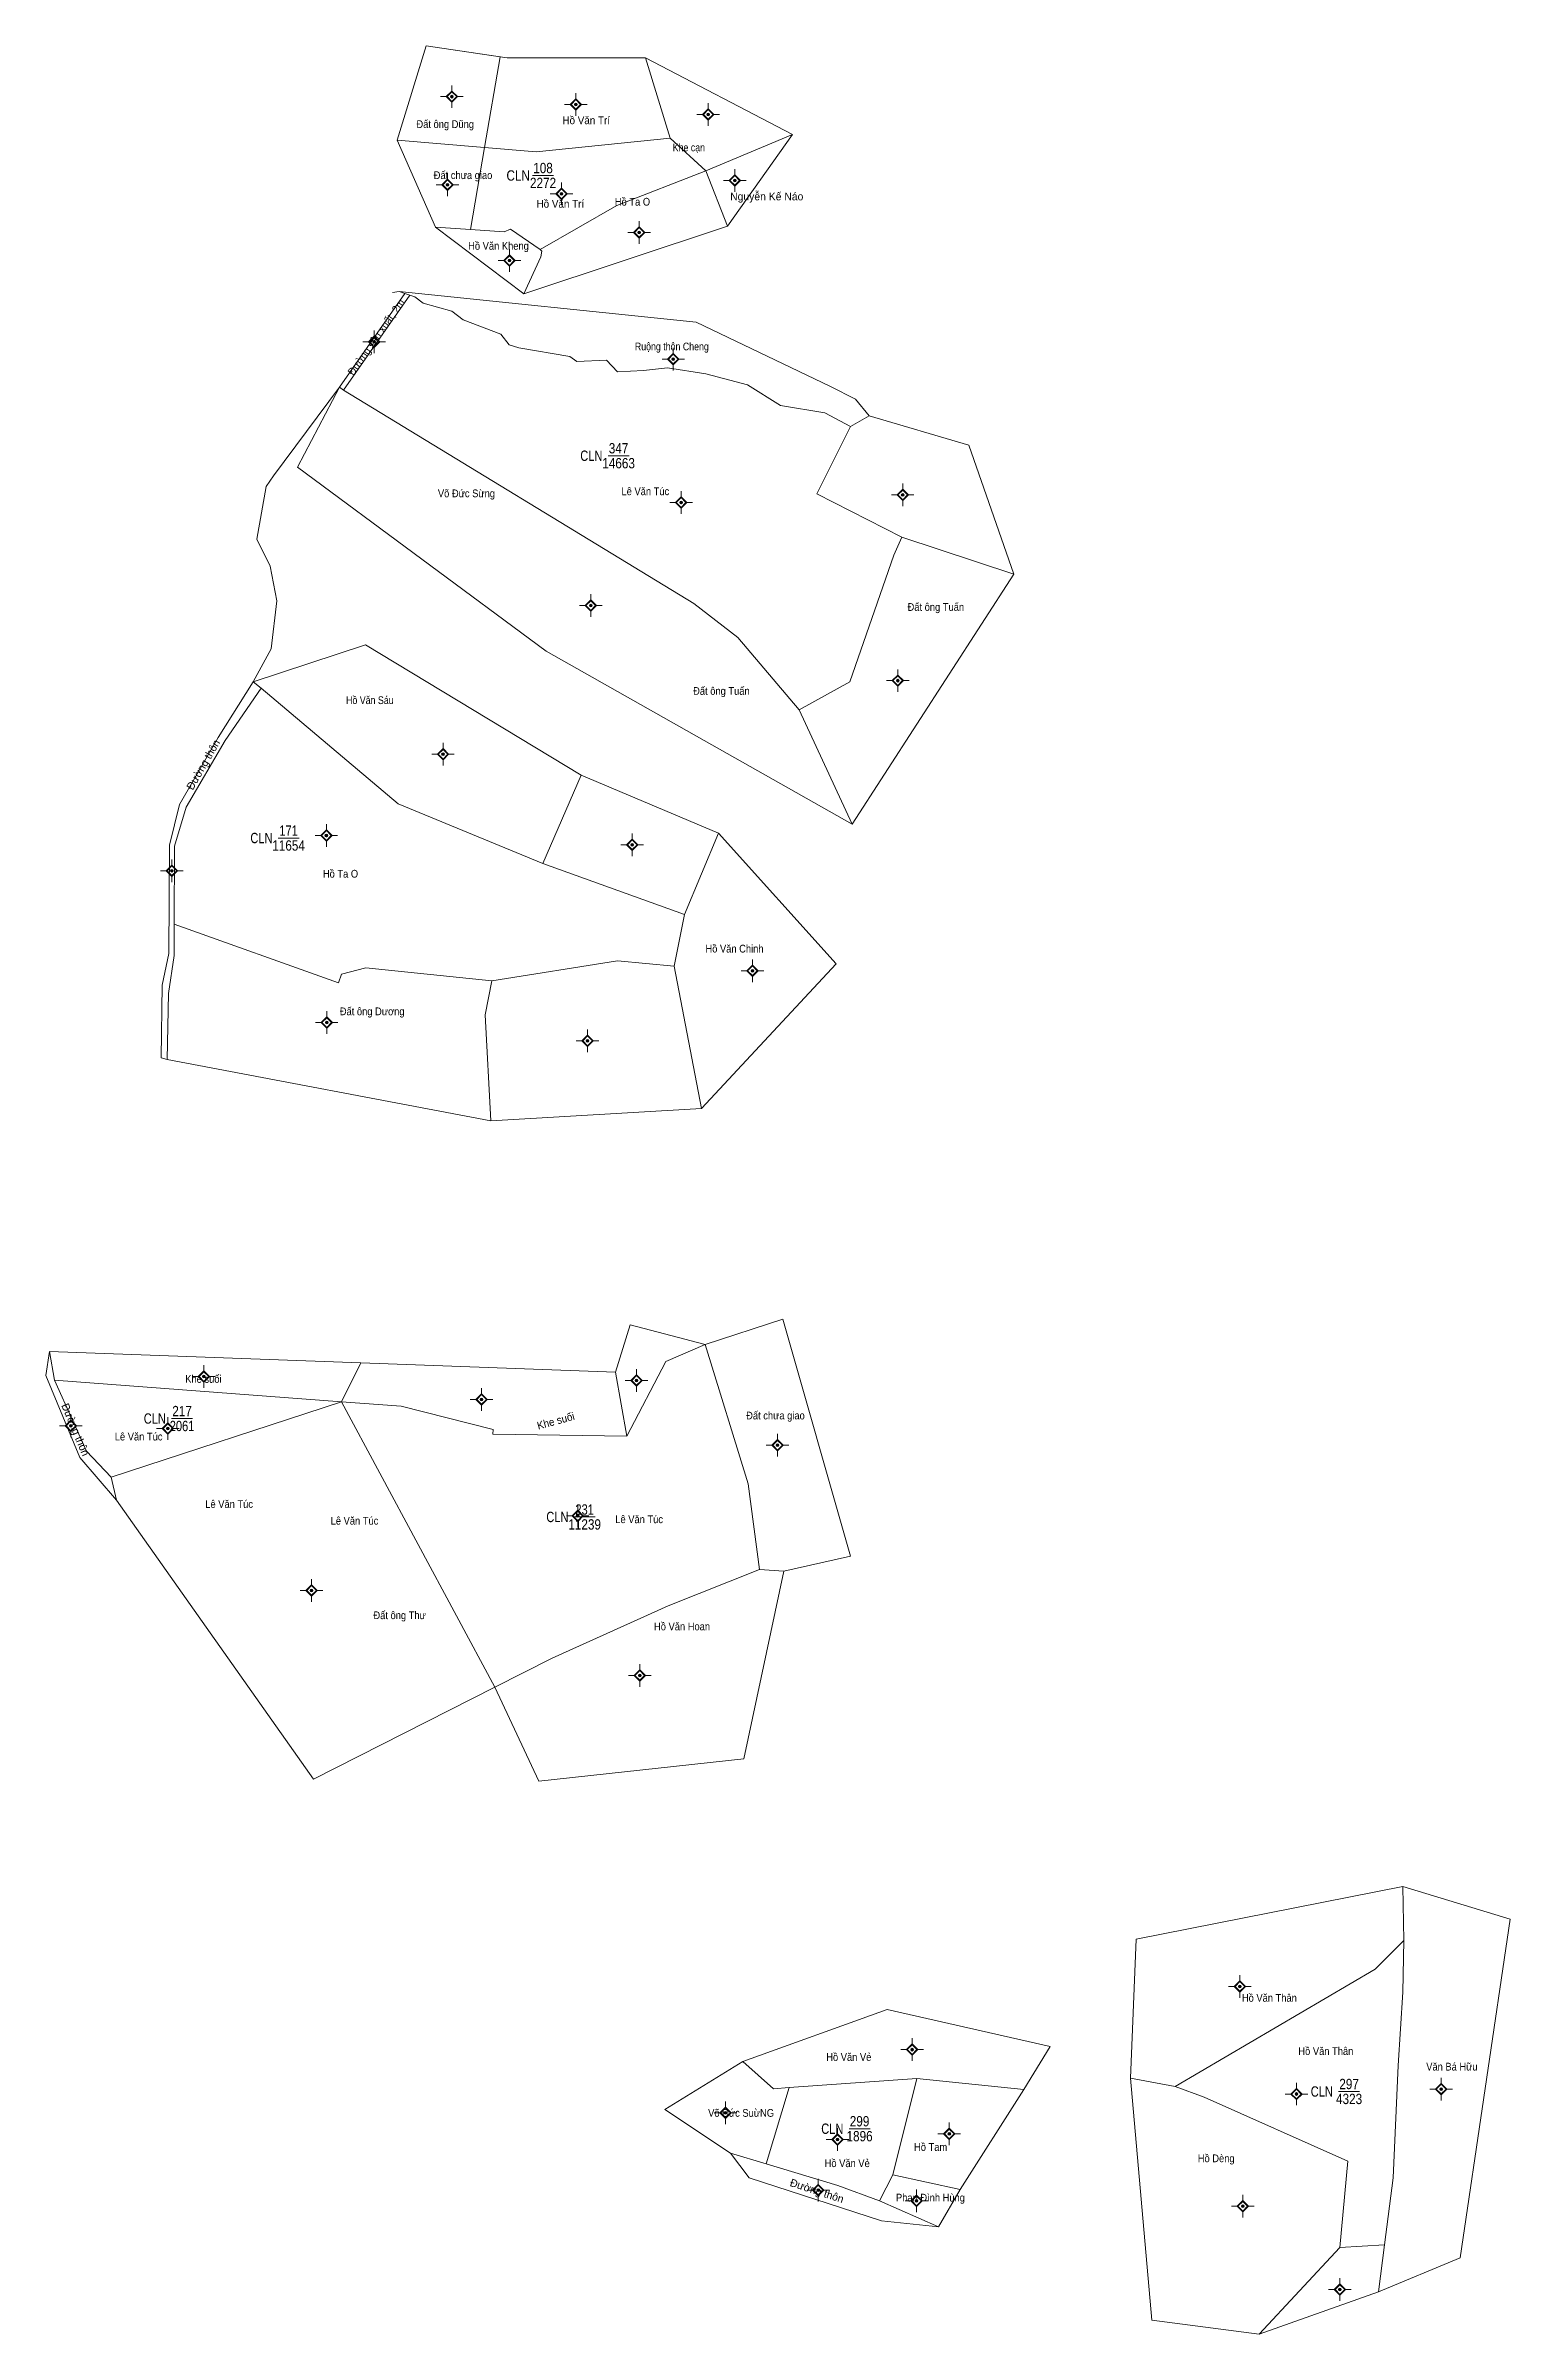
# Model space of a CAD drawing. Header units: metres. Extents: x 532111 to 533023, y 1849051 to 1849937.
# Drawn here: x 532456 to 533023, y 1849051 to 1849937 of the extents above; entities that cross this region are included whole.
import ezdxf
from ezdxf.enums import TextEntityAlignment as Align

# ---------------------------------------------------------------- set-up
doc = ezdxf.new("R2010")
doc.units = ezdxf.units.M
doc.header["$LTSCALE"] = 1.2
for name, color, linetype, lineweight in [('11', 7, 'Continuous', 13), ('6', 7, 'Continuous', 13), ('7', 7, 'Continuous', 13)]:
    doc.layers.add(name, color=color, linetype=linetype, lineweight=lineweight)
for name, color, linetype in [('2', 7, 'Continuous'), ('3', 7, 'Continuous'), ('42', 7, 'Continuous'), ('5', 7, 'Continuous')]:
    doc.layers.add(name, color=color, linetype=linetype)

msp = doc.modelspace()

# ---------------------------------------------------------------- hatches: boundary and pattern name
at = {"layer": '11'}
for points in [[(532613.464, 1849917.54, 1), (532612.414, 1849917.54, 1)], [(532613.389, 1849917.54, 1), (532612.489, 1849917.54, 1)], [(532661.414, 1849914.53, 1), (532660.364, 1849914.53, 1)], [(532661.339, 1849914.53, 1), (532660.439, 1849914.53, 1)], [(532712.684, 1849910.65, 1), (532711.634, 1849910.65, 1)], [(532712.609, 1849910.65, 1), (532711.709, 1849910.65, 1)], [(532611.754, 1849883.42, 1), (532610.704, 1849883.42, 1)], [(532611.679, 1849883.42, 1), (532610.779, 1849883.42, 1)], [(532722.914, 1849885.13, 1), (532721.864, 1849885.13, 1)], [(532722.839, 1849885.13, 1), (532721.939, 1849885.13, 1)], [(532655.904, 1849879.92, 1), (532654.854, 1849879.92, 1)], [(532655.829, 1849879.92, 1), (532654.929, 1849879.92, 1)], [(532685.964, 1849864.99, 1), (532684.914, 1849864.99, 1)], [(532685.889, 1849864.99, 1), (532684.989, 1849864.99, 1)], [(532635.724, 1849854.1, 1), (532634.674, 1849854.1, 1)], [(532635.649, 1849854.1, 1), (532634.749, 1849854.1, 1)], [(532583.384, 1849822.64, 1), (532582.334, 1849822.64, 1)], [(532583.309, 1849822.64, 1), (532582.409, 1849822.64, 1)], [(532699.134, 1849815.96, 1), (532698.084, 1849815.96, 1)], [(532699.059, 1849815.96, 1), (532698.159, 1849815.96, 1)], [(532702.144, 1849760.44, 1), (532701.094, 1849760.44, 1)], [(532702.069, 1849760.44, 1), (532701.169, 1849760.44, 1)], [(532787.914, 1849763.36, 1), (532786.864, 1849763.36, 1)], [(532787.839, 1849763.36, 1), (532786.939, 1849763.36, 1)], [(532667.184, 1849720.52, 1), (532666.134, 1849720.52, 1)], [(532667.109, 1849720.52, 1), (532666.209, 1849720.52, 1)], [(532785.984, 1849691.48, 1), (532784.934, 1849691.48, 1)], [(532785.909, 1849691.48, 1), (532785.009, 1849691.48, 1)], [(532610.004, 1849663, 1), (532608.954, 1849663, 1)], [(532609.929, 1849663, 1), (532609.029, 1849663, 1)], [(532564.854, 1849631.54, 1), (532563.804, 1849631.54, 1)], [(532564.779, 1849631.54, 1), (532563.879, 1849631.54, 1)], [(532683.254, 1849627.95, 1), (532682.204, 1849627.95, 1)], [(532683.179, 1849627.95, 1), (532682.279, 1849627.95, 1)], [(532505.074, 1849617.92, 1), (532504.024, 1849617.92, 1)], [(532504.999, 1849617.92, 1), (532504.099, 1849617.92, 1)], [(532729.754, 1849579.18, 1), (532728.704, 1849579.18, 1)], [(532729.679, 1849579.18, 1), (532728.779, 1849579.18, 1)], [(532564.994, 1849559.15, 1), (532563.944, 1849559.15, 1)], [(532564.919, 1849559.15, 1), (532564.019, 1849559.15, 1)], [(532665.944, 1849552.06, 1), (532664.894, 1849552.06, 1)], [(532665.869, 1849552.06, 1), (532664.969, 1849552.06, 1)], [(532517.474, 1849422.08, 1), (532516.424, 1849422.08, 1)], [(532517.399, 1849422.08, 1), (532516.499, 1849422.08, 1)], [(532624.944, 1849413.25, 1), (532623.894, 1849413.25, 1)], [(532624.869, 1849413.25, 1), (532623.969, 1849413.25, 1)], [(532684.904, 1849420.62, 1), (532683.854, 1849420.62, 1)], [(532684.829, 1849420.62, 1), (532683.929, 1849420.62, 1)], [(532465.974, 1849403.04, 1), (532464.924, 1849403.04, 1)], [(532465.899, 1849403.04, 1), (532464.999, 1849403.04, 1)], [(532503.514, 1849401.96, 1), (532502.464, 1849401.96, 1)], [(532503.439, 1849401.96, 1), (532502.539, 1849401.96, 1)], [(532739.494, 1849395.53, 1), (532738.444, 1849395.53, 1)], [(532739.419, 1849395.53, 1), (532738.519, 1849395.53, 1)], [(532662.124, 1849368.18, 1), (532661.074, 1849368.18, 1)], [(532662.049, 1849368.18, 1), (532661.149, 1849368.18, 1)], [(532559.144, 1849339.32, 1), (532558.094, 1849339.32, 1)], [(532559.069, 1849339.32, 1), (532558.169, 1849339.32, 1)], [(532686.154, 1849306.4, 1), (532685.104, 1849306.4, 1)], [(532686.079, 1849306.4, 1), (532685.179, 1849306.4, 1)], [(532918.414, 1849186.03, 1), (532917.364, 1849186.03, 1)], [(532918.339, 1849186.03, 1), (532917.439, 1849186.03, 1)], [(532791.564, 1849161.56, 1), (532790.514, 1849161.56, 1)], [(532791.489, 1849161.56, 1), (532790.589, 1849161.56, 1)], [(532996.324, 1849146.28, 1), (532995.274, 1849146.28, 1)], [(532996.249, 1849146.28, 1), (532995.349, 1849146.28, 1)], [(532940.284, 1849144.39, 1), (532939.234, 1849144.39, 1)], [(532940.209, 1849144.39, 1), (532939.309, 1849144.39, 1)], [(532719.384, 1849137.14, 1), (532718.334, 1849137.14, 1)], [(532719.309, 1849137.14, 1), (532718.409, 1849137.14, 1)], [(532805.964, 1849128.95, 1), (532804.914, 1849128.95, 1)], [(532805.889, 1849128.95, 1), (532804.989, 1849128.95, 1)], [(532762.694, 1849126.74, 1), (532761.644, 1849126.74, 1)], [(532762.619, 1849126.74, 1), (532761.719, 1849126.74, 1)], [(532755.264, 1849107.19, 1), (532754.214, 1849107.19, 1)], [(532755.189, 1849107.19, 1), (532754.289, 1849107.19, 1)], [(532793.284, 1849103.03, 1), (532792.234, 1849103.03, 1)], [(532793.209, 1849103.03, 1), (532792.309, 1849103.03, 1)], [(532919.524, 1849100.93, 1), (532918.474, 1849100.93, 1)], [(532919.449, 1849100.93, 1), (532918.549, 1849100.93, 1)], [(532957.114, 1849068.7, 1), (532956.064, 1849068.7, 1)], [(532957.039, 1849068.7, 1), (532956.139, 1849068.7, 1)]]:
    msp.add_hatch(color=256, dxfattribs=at).paths.add_polyline_path(points)

# ---------------------------------------------------------------- linework, layer by layer
for p, q in [((532610.75, 1849917.54), (532608.56, 1849917.54)), ((532611.06, 1849917.54), (532609.19, 1849917.54)), ((532612.94, 1849921.92), (532612.94, 1849919.73)), ((532612.94, 1849921.29), (532612.94, 1849919.42)), ((532616.69, 1849917.54), (532614.81, 1849917.54)), ((532617.31, 1849917.54), (532615.13, 1849917.54)), ((532660.89, 1849918.9), (532660.89, 1849916.72)), ((532660.89, 1849918.28), (532660.89, 1849916.4)), ((532612.94, 1849915.66), (532612.94, 1849913.79)), ((532612.94, 1849915.35), (532612.94, 1849913.16)), ((532658.7, 1849914.53), (532656.52, 1849914.53)), ((532659.02, 1849914.53), (532657.14, 1849914.53)), ((532660.89, 1849912.66), (532660.89, 1849910.78)), ((532660.89, 1849912.34), (532660.89, 1849910.16)), ((532664.64, 1849914.53), (532662.76, 1849914.53)), ((532665.26, 1849914.53), (532663.08, 1849914.53)), ((532709.97, 1849910.65), (532707.78, 1849910.65)), ((532710.28, 1849910.65), (532708.41, 1849910.65)), ((532712.16, 1849915.02), (532712.16, 1849912.84)), ((532712.16, 1849914.4), (532712.16, 1849912.52)), ((532712.16, 1849908.78), (532712.16, 1849906.9)), ((532715.91, 1849910.65), (532714.04, 1849910.65)), ((532716.54, 1849910.65), (532714.35, 1849910.65)), ((532712.16, 1849908.46), (532712.16, 1849906.28)), ((532609.04, 1849883.42), (532606.86, 1849883.42)), ((532609.36, 1849883.42), (532607.48, 1849883.42)), ((532611.23, 1849887.8), (532611.23, 1849885.61)), ((532611.23, 1849887.17), (532611.23, 1849885.3)), ((532614.98, 1849883.42), (532613.1, 1849883.42)), ((532615.6, 1849883.42), (532613.42, 1849883.42)), ((532655.38, 1849884.3), (532655.38, 1849882.11)), ((532655.38, 1849883.67), (532655.38, 1849881.8)), ((532720.2, 1849885.13), (532718.02, 1849885.13)), ((532720.52, 1849885.13), (532718.64, 1849885.13)), ((532722.39, 1849889.5), (532722.39, 1849887.32)), ((532722.39, 1849888.88), (532722.39, 1849887)), ((532722.39, 1849883.26), (532722.39, 1849881.38)), ((532722.39, 1849882.94), (532722.39, 1849880.76)), ((532726.14, 1849885.13), (532724.26, 1849885.13)), ((532726.76, 1849885.13), (532724.58, 1849885.13)), ((532611.23, 1849881.54), (532611.23, 1849879.67)), ((532611.23, 1849881.23), (532611.23, 1849879.04)), ((532653.19, 1849879.92), (532651, 1849879.92)), ((532653.5, 1849879.92), (532651.63, 1849879.92)), ((532655.38, 1849878.04), (532655.38, 1849876.17)), ((532655.38, 1849877.73), (532655.38, 1849875.54)), ((532659.13, 1849879.92), (532657.26, 1849879.92)), ((532659.76, 1849879.92), (532657.57, 1849879.92)), ((532683.25, 1849864.99), (532681.06, 1849864.99)), ((532683.56, 1849864.99), (532681.69, 1849864.99)), ((532685.44, 1849869.36), (532685.44, 1849867.18)), ((532685.44, 1849868.74), (532685.44, 1849866.86)), ((532689.19, 1849864.99), (532687.31, 1849864.99)), ((532689.81, 1849864.99), (532687.63, 1849864.99)), ((532635.2, 1849858.48), (532635.2, 1849856.29)), ((532635.2, 1849857.85), (532635.2, 1849855.98)), ((532685.44, 1849863.12), (532685.44, 1849861.24)), ((532685.44, 1849862.8), (532685.44, 1849860.62)), ((532633.01, 1849854.1), (532630.82, 1849854.1)), ((532633.32, 1849854.1), (532631.45, 1849854.1)), ((532635.2, 1849852.22), (532635.2, 1849850.35)), ((532635.2, 1849851.91), (532635.2, 1849849.72)), ((532638.95, 1849854.1), (532637.07, 1849854.1)), ((532639.57, 1849854.1), (532637.39, 1849854.1)), ((532580.67, 1849822.64), (532578.48, 1849822.64)), ((532580.98, 1849822.64), (532579.11, 1849822.64)), ((532582.86, 1849827.02), (532582.86, 1849824.83)), ((532582.86, 1849826.39), (532582.86, 1849824.52)), ((532582.86, 1849820.76), (532582.86, 1849818.89)), ((532582.86, 1849820.45), (532582.86, 1849818.26)), ((532586.61, 1849822.64), (532584.74, 1849822.64)), ((532587.24, 1849822.64), (532585.05, 1849822.64)), ((532698.61, 1849820.34), (532698.61, 1849818.15)), ((532696.42, 1849815.96), (532694.24, 1849815.96)), ((532696.74, 1849815.96), (532694.86, 1849815.96)), ((532698.61, 1849819.71), (532698.61, 1849817.84)), ((532698.61, 1849814.08), (532698.61, 1849812.21)), ((532698.61, 1849813.77), (532698.61, 1849811.58)), ((532702.36, 1849815.96), (532700.48, 1849815.96)), ((532702.98, 1849815.96), (532700.8, 1849815.96)), ((532787.39, 1849767.74), (532787.39, 1849765.55)), ((532787.39, 1849767.11), (532787.39, 1849765.24)), ((532699.43, 1849760.44), (532697.24, 1849760.44)), ((532699.74, 1849760.44), (532697.87, 1849760.44)), ((532701.62, 1849764.82), (532701.62, 1849762.63)), ((532701.62, 1849764.19), (532701.62, 1849762.32)), ((532701.62, 1849758.56), (532701.62, 1849756.69)), ((532701.62, 1849758.25), (532701.62, 1849756.06)), ((532705.37, 1849760.44), (532703.5, 1849760.44)), ((532706, 1849760.44), (532703.81, 1849760.44)), ((532785.2, 1849763.36), (532783.02, 1849763.36)), ((532785.52, 1849763.36), (532783.64, 1849763.36)), ((532787.39, 1849761.48), (532787.39, 1849759.61)), ((532787.39, 1849761.17), (532787.39, 1849758.98)), ((532791.14, 1849763.36), (532789.26, 1849763.36)), ((532791.76, 1849763.36), (532789.58, 1849763.36)), ((532666.66, 1849724.9), (532666.66, 1849722.71)), ((532666.66, 1849724.27), (532666.66, 1849722.4)), ((532664.47, 1849720.52), (532662.28, 1849720.52)), ((532664.78, 1849720.52), (532662.91, 1849720.52)), ((532666.66, 1849718.64), (532666.66, 1849716.77)), ((532666.66, 1849718.33), (532666.66, 1849716.14)), ((532670.41, 1849720.52), (532668.54, 1849720.52)), ((532671.04, 1849720.52), (532668.85, 1849720.52)), ((532783.27, 1849691.48), (532781.08, 1849691.48)), ((532783.58, 1849691.48), (532781.71, 1849691.48)), ((532785.46, 1849695.86), (532785.46, 1849693.67)), ((532785.46, 1849695.23), (532785.46, 1849693.36)), ((532785.46, 1849689.6), (532785.46, 1849687.73)), ((532785.46, 1849689.29), (532785.46, 1849687.1)), ((532789.21, 1849691.48), (532787.34, 1849691.48)), ((532789.84, 1849691.48), (532787.65, 1849691.48)), ((532607.29, 1849663), (532605.1, 1849663)), ((532607.6, 1849663), (532605.73, 1849663)), ((532609.48, 1849667.38), (532609.48, 1849665.19)), ((532609.48, 1849666.75), (532609.48, 1849664.88)), ((532609.48, 1849661.12), (532609.48, 1849659.25)), ((532609.48, 1849660.81), (532609.48, 1849658.62)), ((532613.23, 1849663), (532611.36, 1849663)), ((532613.86, 1849663), (532611.67, 1849663)), ((532564.33, 1849635.92), (532564.33, 1849633.73)), ((532564.33, 1849635.29), (532564.33, 1849633.42)), ((532562.14, 1849631.54), (532559.95, 1849631.54)), ((532562.45, 1849631.54), (532560.58, 1849631.54)), ((532564.33, 1849629.66), (532564.33, 1849627.79)), ((532564.33, 1849629.35), (532564.33, 1849627.16)), ((532568.08, 1849631.54), (532566.2, 1849631.54)), ((532568.7, 1849631.54), (532566.52, 1849631.54)), ((532680.54, 1849627.95), (532678.36, 1849627.95)), ((532680.86, 1849627.95), (532678.98, 1849627.95)), ((532682.73, 1849632.32), (532682.73, 1849630.14)), ((532682.73, 1849631.7), (532682.73, 1849629.82)), ((532682.73, 1849626.08), (532682.73, 1849624.2)), ((532682.73, 1849625.76), (532682.73, 1849623.58)), ((532686.48, 1849627.95), (532684.6, 1849627.95)), ((532687.1, 1849627.95), (532684.92, 1849627.95)), ((532502.36, 1849617.92), (532500.18, 1849617.92)), ((532502.68, 1849617.92), (532500.8, 1849617.92)), ((532504.55, 1849622.3), (532504.55, 1849620.11)), ((532504.55, 1849621.67), (532504.55, 1849619.8)), ((532508.3, 1849617.92), (532506.43, 1849617.92)), ((532508.93, 1849617.92), (532506.74, 1849617.92)), ((532504.55, 1849616.04), (532504.55, 1849614.17)), ((532504.55, 1849615.73), (532504.55, 1849613.54)), ((532729.23, 1849583.56), (532729.23, 1849581.37)), ((532729.23, 1849582.93), (532729.23, 1849581.06)), ((532727.04, 1849579.18), (532724.86, 1849579.18)), ((532727.36, 1849579.18), (532725.48, 1849579.18)), ((532729.23, 1849577.3), (532729.23, 1849575.43)), ((532729.23, 1849576.99), (532729.23, 1849574.8)), ((532732.98, 1849579.18), (532731.1, 1849579.18)), ((532733.6, 1849579.18), (532731.42, 1849579.18)), ((532564.47, 1849563.52), (532564.47, 1849561.34)), ((532562.28, 1849559.15), (532560.1, 1849559.15)), ((532562.6, 1849559.15), (532560.72, 1849559.15)), ((532564.47, 1849562.9), (532564.47, 1849561.02)), ((532564.47, 1849557.28), (532564.47, 1849555.4)), ((532564.47, 1849556.96), (532564.47, 1849554.78)), ((532568.22, 1849559.15), (532566.34, 1849559.15)), ((532568.84, 1849559.15), (532566.66, 1849559.15)), ((532665.42, 1849556.44), (532665.42, 1849554.25)), ((532665.42, 1849555.81), (532665.42, 1849553.94)), ((532663.23, 1849552.06), (532661.05, 1849552.06)), ((532663.55, 1849552.06), (532661.67, 1849552.06)), ((532665.42, 1849550.18), (532665.42, 1849548.31)), ((532665.42, 1849549.87), (532665.42, 1849547.68)), ((532669.17, 1849552.06), (532667.3, 1849552.06)), ((532669.8, 1849552.06), (532667.61, 1849552.06)), ((532514.76, 1849422.08), (532512.57, 1849422.08)), ((532515.07, 1849422.08), (532513.2, 1849422.08)), ((532516.95, 1849426.46), (532516.95, 1849424.27)), ((532516.95, 1849425.83), (532516.95, 1849423.96)), ((532520.7, 1849422.08), (532518.82, 1849422.08)), ((532521.32, 1849422.08), (532519.14, 1849422.08)), ((532684.38, 1849425), (532684.38, 1849422.81)), ((532684.38, 1849424.37), (532684.38, 1849422.5)), ((532516.95, 1849420.2), (532516.95, 1849418.33)), ((532516.95, 1849419.89), (532516.95, 1849417.7)), ((532622.23, 1849413.25), (532620.05, 1849413.25)), ((532622.55, 1849413.25), (532620.67, 1849413.25)), ((532624.42, 1849417.62), (532624.42, 1849415.44)), ((532624.42, 1849417), (532624.42, 1849415.12)), ((532628.17, 1849413.25), (532626.3, 1849413.25)), ((532628.8, 1849413.25), (532626.61, 1849413.25)), ((532682.19, 1849420.62), (532680, 1849420.62)), ((532682.5, 1849420.62), (532680.63, 1849420.62)), ((532684.38, 1849418.74), (532684.38, 1849416.87)), ((532684.38, 1849418.43), (532684.38, 1849416.24)), ((532688.13, 1849420.62), (532686.26, 1849420.62)), ((532688.76, 1849420.62), (532686.57, 1849420.62)), ((532465.45, 1849407.42), (532465.45, 1849405.23)), ((532465.45, 1849406.79), (532465.45, 1849404.92)), ((532502.99, 1849406.34), (532502.99, 1849404.15)), ((532502.99, 1849405.71), (532502.99, 1849403.84)), ((532624.42, 1849411.38), (532624.42, 1849409.5)), ((532624.42, 1849411.06), (532624.42, 1849408.88)), ((532463.26, 1849403.04), (532461.07, 1849403.04)), ((532463.57, 1849403.04), (532461.7, 1849403.04)), ((532465.45, 1849401.16), (532465.45, 1849399.29)), ((532465.45, 1849400.85), (532465.45, 1849398.66)), ((532469.2, 1849403.04), (532467.32, 1849403.04)), ((532469.82, 1849403.04), (532467.64, 1849403.04)), ((532500.8, 1849401.96), (532498.62, 1849401.96)), ((532501.12, 1849401.96), (532499.24, 1849401.96)), ((532502.99, 1849400.08), (532502.99, 1849398.21)), ((532502.99, 1849399.77), (532502.99, 1849397.58)), ((532506.74, 1849401.96), (532504.86, 1849401.96)), ((532507.36, 1849401.96), (532505.18, 1849401.96)), ((532736.78, 1849395.53), (532734.6, 1849395.53)), ((532737.1, 1849395.53), (532735.22, 1849395.53)), ((532738.97, 1849399.9), (532738.97, 1849397.72)), ((532738.97, 1849399.28), (532738.97, 1849397.4)), ((532742.72, 1849395.53), (532740.84, 1849395.53)), ((532743.34, 1849395.53), (532741.16, 1849395.53)), ((532738.97, 1849393.66), (532738.97, 1849391.78)), ((532738.97, 1849393.34), (532738.97, 1849391.16)), ((532659.41, 1849368.18), (532657.22, 1849368.18)), ((532659.72, 1849368.18), (532657.85, 1849368.18)), ((532661.6, 1849372.56), (532661.6, 1849370.37)), ((532661.6, 1849371.93), (532661.6, 1849370.06)), ((532665.35, 1849368.18), (532663.48, 1849368.18)), ((532665.98, 1849368.18), (532663.79, 1849368.18)), ((532661.6, 1849366.3), (532661.6, 1849364.43)), ((532661.6, 1849365.99), (532661.6, 1849363.8)), ((532558.62, 1849343.7), (532558.62, 1849341.51)), ((532558.62, 1849343.07), (532558.62, 1849341.2)), ((532556.43, 1849339.32), (532554.24, 1849339.32)), ((532556.74, 1849339.32), (532554.87, 1849339.32)), ((532558.62, 1849337.44), (532558.62, 1849335.57)), ((532558.62, 1849337.13), (532558.62, 1849334.94)), ((532562.37, 1849339.32), (532560.5, 1849339.32)), ((532563, 1849339.32), (532560.81, 1849339.32)), ((532683.44, 1849306.4), (532681.26, 1849306.4)), ((532683.76, 1849306.4), (532681.88, 1849306.4)), ((532685.63, 1849310.78), (532685.63, 1849308.59)), ((532685.63, 1849310.15), (532685.63, 1849308.28)), ((532689.38, 1849306.4), (532687.5, 1849306.4)), ((532690, 1849306.4), (532687.82, 1849306.4)), ((532685.63, 1849304.52), (532685.63, 1849302.65)), ((532685.63, 1849304.21), (532685.63, 1849302.02)), ((532915.7, 1849186.03), (532913.52, 1849186.03)), ((532916.02, 1849186.03), (532914.14, 1849186.03)), ((532917.89, 1849190.4), (532917.89, 1849188.22)), ((532917.89, 1849189.78), (532917.89, 1849187.9)), ((532917.89, 1849184.16), (532917.89, 1849182.28)), ((532917.89, 1849183.84), (532917.89, 1849181.66)), ((532921.64, 1849186.03), (532919.76, 1849186.03)), ((532922.26, 1849186.03), (532920.08, 1849186.03)), ((532791.04, 1849165.94), (532791.04, 1849163.75)), ((532791.04, 1849165.31), (532791.04, 1849163.44)), ((532788.85, 1849161.56), (532786.66, 1849161.56)), ((532789.16, 1849161.56), (532787.29, 1849161.56)), ((532791.04, 1849159.68), (532791.04, 1849157.81)), ((532791.04, 1849159.37), (532791.04, 1849157.18)), ((532794.79, 1849161.56), (532792.92, 1849161.56)), ((532795.42, 1849161.56), (532793.23, 1849161.56)), ((532939.76, 1849148.76), (532939.76, 1849146.58)), ((532939.76, 1849148.14), (532939.76, 1849146.26)), ((532995.8, 1849150.66), (532995.8, 1849148.47)), ((532995.8, 1849150.03), (532995.8, 1849148.16)), ((532718.86, 1849141.52), (532718.86, 1849139.33)), ((532718.86, 1849140.89), (532718.86, 1849139.02)), ((532937.57, 1849144.39), (532935.38, 1849144.39)), ((532937.88, 1849144.39), (532936.01, 1849144.39)), ((532939.76, 1849142.52), (532939.76, 1849140.64)), ((532939.76, 1849142.2), (532939.76, 1849140.02)), ((532943.51, 1849144.39), (532941.64, 1849144.39)), ((532944.14, 1849144.39), (532941.95, 1849144.39)), ((532993.61, 1849146.28), (532991.43, 1849146.28)), ((532993.93, 1849146.28), (532992.05, 1849146.28)), ((532995.8, 1849144.4), (532995.8, 1849142.53)), ((532995.8, 1849144.09), (532995.8, 1849141.9)), ((532999.55, 1849146.28), (532997.68, 1849146.28)), ((533000.18, 1849146.28), (532997.99, 1849146.28)), ((532716.67, 1849137.14), (532714.48, 1849137.14)), ((532716.98, 1849137.14), (532715.11, 1849137.14)), ((532718.86, 1849135.26), (532718.86, 1849133.39)), ((532718.86, 1849134.95), (532718.86, 1849132.76)), ((532722.61, 1849137.14), (532720.74, 1849137.14)), ((532723.24, 1849137.14), (532721.05, 1849137.14)), ((532762.17, 1849131.12), (532762.17, 1849128.93)), ((532762.17, 1849130.49), (532762.17, 1849128.62)), ((532805.44, 1849133.32), (532805.44, 1849131.14)), ((532805.44, 1849132.7), (532805.44, 1849130.82)), ((532759.98, 1849126.74), (532757.8, 1849126.74)), ((532760.3, 1849126.74), (532758.42, 1849126.74)), ((532762.17, 1849124.86), (532762.17, 1849122.99)), ((532762.17, 1849124.55), (532762.17, 1849122.36)), ((532765.92, 1849126.74), (532764.05, 1849126.74)), ((532766.55, 1849126.74), (532764.36, 1849126.74)), ((532803.25, 1849128.95), (532801.06, 1849128.95)), ((532803.56, 1849128.95), (532801.69, 1849128.95)), ((532805.44, 1849127.08), (532805.44, 1849125.2)), ((532805.44, 1849126.76), (532805.44, 1849124.58)), ((532809.19, 1849128.95), (532807.31, 1849128.95)), ((532809.81, 1849128.95), (532807.63, 1849128.95)), ((532754.74, 1849111.56), (532754.74, 1849109.38)), ((532752.55, 1849107.19), (532750.36, 1849107.19)), ((532752.86, 1849107.19), (532750.99, 1849107.19)), ((532754.74, 1849110.94), (532754.74, 1849109.06)), ((532754.74, 1849105.32), (532754.74, 1849103.44)), ((532754.74, 1849105), (532754.74, 1849102.82)), ((532758.49, 1849107.19), (532756.62, 1849107.19)), ((532759.12, 1849107.19), (532756.93, 1849107.19)), ((532790.57, 1849103.03), (532788.38, 1849103.03)), ((532790.88, 1849103.03), (532789.01, 1849103.03)), ((532792.76, 1849107.4), (532792.76, 1849105.22)), ((532792.76, 1849106.78), (532792.76, 1849104.9)), ((532796.51, 1849103.03), (532794.64, 1849103.03)), ((532797.14, 1849103.03), (532794.95, 1849103.03)), ((532919, 1849105.3), (532919, 1849103.12)), ((532919, 1849104.68), (532919, 1849102.8)), ((532792.76, 1849101.16), (532792.76, 1849099.28)), ((532792.76, 1849100.84), (532792.76, 1849098.66)), ((532916.81, 1849100.93), (532914.62, 1849100.93)), ((532917.12, 1849100.93), (532915.25, 1849100.93)), ((532919, 1849099.06), (532919, 1849097.18)), ((532919, 1849098.74), (532919, 1849096.56)), ((532922.75, 1849100.93), (532920.88, 1849100.93)), ((532923.38, 1849100.93), (532921.19, 1849100.93)), ((532954.4, 1849068.7), (532952.22, 1849068.7)), ((532954.72, 1849068.7), (532952.84, 1849068.7)), ((532956.59, 1849073.08), (532956.59, 1849070.89)), ((532956.59, 1849072.45), (532956.59, 1849070.58)), ((532960.34, 1849068.7), (532958.46, 1849068.7)), ((532960.96, 1849068.7), (532958.78, 1849068.7)), ((532956.59, 1849066.82), (532956.59, 1849064.95)), ((532956.59, 1849066.51), (532956.59, 1849064.32))]:
    msp.add_line(p, q, dxfattribs=at)
for points in [[(532612.94, 1849919.73), (532610.75, 1849917.54), (532612.94, 1849915.35), (532615.13, 1849917.54)], [(532612.94, 1849919.42), (532611.06, 1849917.54), (532612.94, 1849915.66), (532614.81, 1849917.54)], [(532660.89, 1849916.72), (532658.7, 1849914.53), (532660.89, 1849912.34), (532663.08, 1849914.53)], [(532660.89, 1849916.4), (532659.02, 1849914.53), (532660.89, 1849912.66), (532662.76, 1849914.53)], [(532712.16, 1849912.84), (532709.97, 1849910.65), (532712.16, 1849908.46), (532714.35, 1849910.65)], [(532712.16, 1849912.52), (532710.28, 1849910.65), (532712.16, 1849908.78), (532714.04, 1849910.65)], [(532611.23, 1849885.61), (532609.04, 1849883.42), (532611.23, 1849881.23), (532613.42, 1849883.42)], [(532611.23, 1849885.3), (532609.36, 1849883.42), (532611.23, 1849881.54), (532613.1, 1849883.42)], [(532655.38, 1849882.11), (532653.19, 1849879.92), (532655.38, 1849877.73), (532657.57, 1849879.92)], [(532722.39, 1849887.32), (532720.2, 1849885.13), (532722.39, 1849882.94), (532724.58, 1849885.13)], [(532722.39, 1849887), (532720.52, 1849885.13), (532722.39, 1849883.26), (532724.26, 1849885.13)], [(532655.38, 1849881.8), (532653.5, 1849879.92), (532655.38, 1849878.04), (532657.26, 1849879.92)], [(532685.44, 1849867.18), (532683.25, 1849864.99), (532685.44, 1849862.8), (532687.63, 1849864.99)], [(532685.44, 1849866.86), (532683.56, 1849864.99), (532685.44, 1849863.12), (532687.31, 1849864.99)], [(532635.2, 1849856.29), (532633.01, 1849854.1), (532635.2, 1849851.91), (532637.39, 1849854.1)], [(532635.2, 1849855.98), (532633.32, 1849854.1), (532635.2, 1849852.22), (532637.07, 1849854.1)], [(532582.86, 1849824.83), (532580.67, 1849822.64), (532582.86, 1849820.45), (532585.05, 1849822.64)], [(532582.86, 1849824.52), (532580.98, 1849822.64), (532582.86, 1849820.76), (532584.74, 1849822.64)], [(532698.61, 1849818.15), (532696.42, 1849815.96), (532698.61, 1849813.77), (532700.8, 1849815.96)], [(532698.61, 1849817.84), (532696.74, 1849815.96), (532698.61, 1849814.08), (532700.48, 1849815.96)], [(532701.62, 1849762.63), (532699.43, 1849760.44), (532701.62, 1849758.25), (532703.81, 1849760.44)], [(532701.62, 1849762.32), (532699.74, 1849760.44), (532701.62, 1849758.56), (532703.5, 1849760.44)], [(532787.39, 1849765.55), (532785.2, 1849763.36), (532787.39, 1849761.17), (532789.58, 1849763.36)], [(532787.39, 1849765.24), (532785.52, 1849763.36), (532787.39, 1849761.48), (532789.26, 1849763.36)], [(532666.66, 1849722.71), (532664.47, 1849720.52), (532666.66, 1849718.33), (532668.85, 1849720.52)], [(532666.66, 1849722.4), (532664.78, 1849720.52), (532666.66, 1849718.64), (532668.54, 1849720.52)], [(532785.46, 1849693.67), (532783.27, 1849691.48), (532785.46, 1849689.29), (532787.65, 1849691.48)], [(532785.46, 1849693.36), (532783.58, 1849691.48), (532785.46, 1849689.6), (532787.34, 1849691.48)], [(532609.48, 1849665.19), (532607.29, 1849663), (532609.48, 1849660.81), (532611.67, 1849663)], [(532609.48, 1849664.88), (532607.6, 1849663), (532609.48, 1849661.12), (532611.36, 1849663)], [(532564.33, 1849633.73), (532562.14, 1849631.54), (532564.33, 1849629.35), (532566.52, 1849631.54)], [(532564.33, 1849633.42), (532562.45, 1849631.54), (532564.33, 1849629.66), (532566.2, 1849631.54)], [(532682.73, 1849630.14), (532680.54, 1849627.95), (532682.73, 1849625.76), (532684.92, 1849627.95)], [(532682.73, 1849629.82), (532680.86, 1849627.95), (532682.73, 1849626.08), (532684.6, 1849627.95)], [(532504.55, 1849620.11), (532502.36, 1849617.92), (532504.55, 1849615.73), (532506.74, 1849617.92)], [(532504.55, 1849619.8), (532502.68, 1849617.92), (532504.55, 1849616.04), (532506.43, 1849617.92)], [(532729.23, 1849581.37), (532727.04, 1849579.18), (532729.23, 1849576.99), (532731.42, 1849579.18)], [(532729.23, 1849581.06), (532727.36, 1849579.18), (532729.23, 1849577.3), (532731.1, 1849579.18)], [(532564.47, 1849561.34), (532562.28, 1849559.15), (532564.47, 1849556.96), (532566.66, 1849559.15)], [(532564.47, 1849561.02), (532562.6, 1849559.15), (532564.47, 1849557.28), (532566.34, 1849559.15)], [(532665.42, 1849554.25), (532663.23, 1849552.06), (532665.42, 1849549.87), (532667.61, 1849552.06)], [(532665.42, 1849553.94), (532663.55, 1849552.06), (532665.42, 1849550.18), (532667.3, 1849552.06)], [(532516.95, 1849424.27), (532514.76, 1849422.08), (532516.95, 1849419.89), (532519.14, 1849422.08)], [(532516.95, 1849423.96), (532515.07, 1849422.08), (532516.95, 1849420.2), (532518.82, 1849422.08)], [(532684.38, 1849422.81), (532682.19, 1849420.62), (532684.38, 1849418.43), (532686.57, 1849420.62)], [(532684.38, 1849422.5), (532682.5, 1849420.62), (532684.38, 1849418.74), (532686.26, 1849420.62)], [(532624.42, 1849415.44), (532622.23, 1849413.25), (532624.42, 1849411.06), (532626.61, 1849413.25)], [(532624.42, 1849415.12), (532622.55, 1849413.25), (532624.42, 1849411.38), (532626.3, 1849413.25)], [(532465.45, 1849405.23), (532463.26, 1849403.04), (532465.45, 1849400.85), (532467.64, 1849403.04)], [(532465.45, 1849404.92), (532463.57, 1849403.04), (532465.45, 1849401.16), (532467.32, 1849403.04)], [(532502.99, 1849404.15), (532500.8, 1849401.96), (532502.99, 1849399.77), (532505.18, 1849401.96)], [(532502.99, 1849403.84), (532501.12, 1849401.96), (532502.99, 1849400.08), (532504.86, 1849401.96)], [(532738.97, 1849397.72), (532736.78, 1849395.53), (532738.97, 1849393.34), (532741.16, 1849395.53)], [(532738.97, 1849397.4), (532737.1, 1849395.53), (532738.97, 1849393.66), (532740.84, 1849395.53)], [(532661.6, 1849370.37), (532659.41, 1849368.18), (532661.6, 1849365.99), (532663.79, 1849368.18)], [(532661.6, 1849370.06), (532659.72, 1849368.18), (532661.6, 1849366.3), (532663.48, 1849368.18)], [(532558.62, 1849341.51), (532556.43, 1849339.32), (532558.62, 1849337.13), (532560.81, 1849339.32)], [(532558.62, 1849341.2), (532556.74, 1849339.32), (532558.62, 1849337.44), (532560.5, 1849339.32)], [(532685.63, 1849308.59), (532683.44, 1849306.4), (532685.63, 1849304.21), (532687.82, 1849306.4)], [(532685.63, 1849308.28), (532683.76, 1849306.4), (532685.63, 1849304.52), (532687.5, 1849306.4)], [(532917.89, 1849188.22), (532915.7, 1849186.03), (532917.89, 1849183.84), (532920.08, 1849186.03)], [(532917.89, 1849187.9), (532916.02, 1849186.03), (532917.89, 1849184.16), (532919.76, 1849186.03)], [(532791.04, 1849163.75), (532788.85, 1849161.56), (532791.04, 1849159.37), (532793.23, 1849161.56)], [(532791.04, 1849163.44), (532789.16, 1849161.56), (532791.04, 1849159.68), (532792.92, 1849161.56)], [(532995.8, 1849148.47), (532993.61, 1849146.28), (532995.8, 1849144.09), (532997.99, 1849146.28)], [(532995.8, 1849148.16), (532993.93, 1849146.28), (532995.8, 1849144.4), (532997.68, 1849146.28)], [(532718.86, 1849139.33), (532716.67, 1849137.14), (532718.86, 1849134.95), (532721.05, 1849137.14)], [(532718.86, 1849139.02), (532716.98, 1849137.14), (532718.86, 1849135.26), (532720.74, 1849137.14)], [(532939.76, 1849146.58), (532937.57, 1849144.39), (532939.76, 1849142.2), (532941.95, 1849144.39)], [(532939.76, 1849146.26), (532937.88, 1849144.39), (532939.76, 1849142.52), (532941.64, 1849144.39)], [(532805.44, 1849131.14), (532803.25, 1849128.95), (532805.44, 1849126.76), (532807.63, 1849128.95)], [(532805.44, 1849130.82), (532803.56, 1849128.95), (532805.44, 1849127.08), (532807.31, 1849128.95)], [(532762.17, 1849128.93), (532759.98, 1849126.74), (532762.17, 1849124.55), (532764.36, 1849126.74)], [(532762.17, 1849128.62), (532760.3, 1849126.74), (532762.17, 1849124.86), (532764.05, 1849126.74)], [(532754.74, 1849109.38), (532752.55, 1849107.19), (532754.74, 1849105), (532756.93, 1849107.19)], [(532754.74, 1849109.06), (532752.86, 1849107.19), (532754.74, 1849105.32), (532756.62, 1849107.19)], [(532792.76, 1849105.22), (532790.57, 1849103.03), (532792.76, 1849100.84), (532794.95, 1849103.03)], [(532792.76, 1849104.9), (532790.88, 1849103.03), (532792.76, 1849101.16), (532794.64, 1849103.03)], [(532919, 1849103.12), (532916.81, 1849100.93), (532919, 1849098.74), (532921.19, 1849100.93)], [(532919, 1849102.8), (532917.12, 1849100.93), (532919, 1849099.06), (532920.88, 1849100.93)], [(532956.59, 1849070.89), (532954.4, 1849068.7), (532956.59, 1849066.51), (532958.78, 1849068.7)], [(532956.59, 1849070.58), (532954.72, 1849068.7), (532956.59, 1849066.82), (532958.46, 1849068.7)]]:
    msp.add_lwpolyline(points, close=True, dxfattribs=at)
for centre, radius in [((532612.939, 1849917.54), 0.525), ((532612.939, 1849917.54), 0.45), ((532660.889, 1849914.53), 0.525), ((532660.889, 1849914.53), 0.45), ((532712.159, 1849910.65), 0.525), ((532712.159, 1849910.65), 0.45), ((532611.229, 1849883.42), 0.525), ((532611.229, 1849883.42), 0.45), ((532722.389, 1849885.13), 0.525), ((532722.389, 1849885.13), 0.45), ((532655.379, 1849879.92), 0.525), ((532655.379, 1849879.92), 0.45), ((532685.439, 1849864.99), 0.525), ((532685.439, 1849864.99), 0.45), ((532635.199, 1849854.1), 0.525), ((532635.199, 1849854.1), 0.45), ((532582.859, 1849822.64), 0.525), ((532582.859, 1849822.64), 0.45), ((532698.609, 1849815.96), 0.525), ((532698.609, 1849815.96), 0.45), ((532701.619, 1849760.44), 0.525), ((532701.619, 1849760.44), 0.45), ((532787.389, 1849763.36), 0.525), ((532787.389, 1849763.36), 0.45), ((532666.659, 1849720.52), 0.525), ((532666.659, 1849720.52), 0.45), ((532785.459, 1849691.48), 0.525), ((532785.459, 1849691.48), 0.45), ((532609.479, 1849663), 0.525), ((532609.479, 1849663), 0.45), ((532564.329, 1849631.54), 0.525), ((532564.329, 1849631.54), 0.45), ((532682.729, 1849627.95), 0.525), ((532682.729, 1849627.95), 0.45), ((532504.549, 1849617.92), 0.525), ((532504.549, 1849617.92), 0.45), ((532729.229, 1849579.18), 0.525), ((532729.229, 1849579.18), 0.45), ((532564.469, 1849559.15), 0.525), ((532564.469, 1849559.15), 0.45), ((532665.419, 1849552.06), 0.525), ((532665.419, 1849552.06), 0.45), ((532516.949, 1849422.08), 0.525), ((532516.949, 1849422.08), 0.45), ((532624.419, 1849413.25), 0.525), ((532624.419, 1849413.25), 0.45), ((532684.379, 1849420.62), 0.525), ((532684.379, 1849420.62), 0.45), ((532465.449, 1849403.04), 0.525), ((532465.449, 1849403.04), 0.45), ((532502.989, 1849401.96), 0.525), ((532502.989, 1849401.96), 0.45), ((532738.969, 1849395.53), 0.525), ((532738.969, 1849395.53), 0.45), ((532661.599, 1849368.18), 0.525), ((532661.599, 1849368.18), 0.45), ((532558.619, 1849339.32), 0.525), ((532558.619, 1849339.32), 0.45), ((532685.629, 1849306.4), 0.525), ((532685.629, 1849306.4), 0.45), ((532917.889, 1849186.03), 0.525), ((532917.889, 1849186.03), 0.45), ((532791.039, 1849161.56), 0.525), ((532791.039, 1849161.56), 0.45), ((532995.799, 1849146.28), 0.525), ((532995.799, 1849146.28), 0.45), ((532939.759, 1849144.39), 0.525), ((532939.759, 1849144.39), 0.45), ((532718.859, 1849137.14), 0.525), ((532718.859, 1849137.14), 0.45), ((532805.439, 1849128.95), 0.525), ((532805.439, 1849128.95), 0.45), ((532762.169, 1849126.74), 0.525), ((532762.169, 1849126.74), 0.45), ((532754.739, 1849107.19), 0.525), ((532754.739, 1849107.19), 0.45), ((532792.759, 1849103.03), 0.525), ((532792.759, 1849103.03), 0.45), ((532918.999, 1849100.93), 0.525), ((532918.999, 1849100.93), 0.45), ((532956.589, 1849068.7), 0.525), ((532956.589, 1849068.7), 0.45)]:
    msp.add_circle(centre, radius, dxfattribs=at)
at = {"layer": '6'}
for p, q in [((532687.82, 1849932.51), (532697.4, 1849901.41)), ((532591.75, 1849900.68), (532625.56, 1849897.84)), ((532697.4, 1849901.41), (532711.22, 1849888.79)), ((532711.22, 1849888.79), (532676.78, 1849875.47)), ((532711.22, 1849888.79), (532719.56, 1849867.4)), ((532647.15, 1849858.44), (532676.78, 1849875.47)), ((532606.64, 1849867.01), (532620.11, 1849866.17)), ((532633.15, 1849865.2), (532620.11, 1849866.17)), ((532569.39, 1849805.08), (532594.69, 1849841.35)), ((532571.03, 1849803.94), (532596.66, 1849840.68)), ((532612.88, 1849834.47), (532617.3, 1849831.18)), ((532617.3, 1849831.18), (532631.81, 1849825.6)), ((532638.77, 1849820.33), (532658.55, 1849816.9)), ((532687.1, 1849811.6), (532696.43, 1849812.52)), ((532711.14, 1849810.29), (532696.43, 1849812.52)), ((532569.39, 1849805.08), (532543.82, 1849770.8)), ((532571.03, 1849803.94), (532569.39, 1849805.08)), ((532706.59, 1849721.38), (532571.03, 1849803.94)), ((532757.29, 1849795.1), (532740.06, 1849797.95)), ((532757.29, 1849795.1), (532767.18, 1849789.82)), ((532767.18, 1849789.82), (532774.37, 1849793.98)), ((532830.43, 1849732.74), (532787, 1849747)), ((532723.54, 1849708.22), (532706.59, 1849721.38)), ((532723.54, 1849708.22), (532747.33, 1849680.2)), ((532522.46, 1849669.52), (532536.01, 1849691.06)), ((532536.01, 1849691.06), (532539.05, 1849688.58)), ((532539.05, 1849688.58), (532592.18, 1849643.83)), ((532648.11, 1849620.71), (532662.97, 1849654.9)), ((532709.56, 1849525.87), (532699, 1849581)), ((532628.38, 1849575.31), (532625.77, 1849562.16)), ((532457.21, 1849431.82), (532455.74, 1849422.5)), ((532459.12, 1849420.73), (532457.21, 1849431.82)), ((532570.25, 1849412.35), (532577.66, 1849427.44)), ((532676.29, 1849423.85), (532680.67, 1849399.07)), ((532459.12, 1849420.73), (532570.25, 1849412.35)), ((532459.12, 1849420.73), (532466.2, 1849404.96)), ((532570.25, 1849412.35), (532481.01, 1849383.19)), ((532570.25, 1849412.35), (532629.57, 1849301.9)), ((532680.67, 1849399.07), (532628.76, 1849399.83)), ((532481.01, 1849383.19), (532483.11, 1849374.27)), ((532559.3, 1849266.29), (532483.11, 1849374.27)), ((532731.97, 1849347.36), (532741.37, 1849346.71)), ((532629.57, 1849301.9), (532559.3, 1849266.29)), ((532981.31, 1849203.87), (532980.96, 1849224.77)), ((532734.52, 1849117.36), (532743.47, 1849146.93)), ((532792.85, 1849150.44), (532743.47, 1849146.93)), ((532792.85, 1849150.44), (532834.3, 1849146.08)), ((532875.58, 1849150.47), (532892.84, 1849147.3)), ((532720.75, 1849121.45), (532734.52, 1849117.36)), ((532720.75, 1849121.45), (532728, 1849111.91)), ((532728, 1849111.91), (532779.14, 1849095.26)), ((532809.62, 1849107.46), (532783.64, 1849113.13)), ((532778.46, 1849103.04), (532801.19, 1849092.93)), ((532779.14, 1849095.26), (532801.19, 1849092.93)), ((532925.35, 1849051.4), (532956.59, 1849084.91)), ((532956.59, 1849084.91), (532973.93, 1849086)), ((532973.93, 1849086), (532971.6, 1849067.8)), ((532925.35, 1849051.4), (532971.6, 1849067.8))]:
    msp.add_line(p, q, dxfattribs=at)
for points in [[(532591.75, 1849900.68), (532602.99, 1849937.24), (532631.6, 1849932.92)], [(532631.6, 1849932.92), (532625.56, 1849897.84), (532620.11, 1849866.17)], [(532631.6, 1849932.92), (532634.3, 1849932.51), (532687.82, 1849932.51)], [(532687.82, 1849932.51), (532744.72, 1849902.87), (532711.22, 1849888.79)], [(532744.72, 1849902.87), (532719.56, 1849867.4), (532640.77, 1849841.2), (532606.64, 1849867.01), (532591.75, 1849900.68)], [(532625.56, 1849897.84), (532645.6, 1849896.15), (532697.4, 1849901.41)], [(532647.15, 1849858.44), (532635.65, 1849866.23), (532633.15, 1849865.2)], [(532647.15, 1849858.44), (532647.7, 1849857.74), (532647.36, 1849855.52), (532640.77, 1849841.2)], [(532598.61, 1849840.01), (532596.66, 1849840.68), (532594.69, 1849841.35), (532592.49, 1849842.1), (532589.99, 1849841.77)], [(532592.49, 1849842.1), (532707.49, 1849830.26), (532759.47, 1849805.32)], [(532612.88, 1849834.47), (532601.86, 1849837.57), (532598.61, 1849840.01)], [(532631.81, 1849825.6), (532635.14, 1849821.5), (532638.77, 1849820.33)], [(532658.55, 1849816.9), (532661.25, 1849815.08), (532672.74, 1849815.6)], [(532672.74, 1849815.6), (532676.99, 1849811.01), (532687.1, 1849811.6)], [(532767.87, 1849635.97), (532649.47, 1849702.93), (532553.12, 1849774.07), (532569.39, 1849805.08)], [(532711.14, 1849810.29), (532727.31, 1849806.04), (532740.06, 1849797.95)], [(532774.37, 1849793.98), (532769.16, 1849800.49), (532759.47, 1849805.32)], [(532774.37, 1849793.98), (532812.94, 1849782.59), (532830.43, 1849732.74)], [(532787, 1849747), (532754.13, 1849763.86), (532767.18, 1849789.82)], [(532543.82, 1849770.8), (532541.06, 1849766.67), (532537.37, 1849746.2)], [(532536.01, 1849691.06), (532542.98, 1849703.83), (532545.12, 1849722.36), (532542.55, 1849735.75), (532537.37, 1849746.2)], [(532747.33, 1849680.2), (532767, 1849691), (532784, 1849740), (532787, 1849747)], [(532830.43, 1849732.74), (532767.87, 1849635.97), (532747.33, 1849680.2)], [(532662.97, 1849654.9), (532579.46, 1849705.29), (532536.01, 1849691.06)], [(532539.05, 1849688.58), (532525.18, 1849668.32), (532510.02, 1849642.45), (532505.55, 1849627.43), (532505.49, 1849597.18)], [(532522.46, 1849669.52), (532507.51, 1849643.49), (532503.63, 1849627.83)], [(532662.97, 1849654.9), (532716.11, 1849632.5), (532703, 1849601)], [(532592.18, 1849643.83), (532648.11, 1849620.71), (532703, 1849601), (532699, 1849581)], [(532500.42, 1849545.45), (532500.79, 1849573.67), (532503.4, 1849585.84), (532503.63, 1849627.83)], [(532716.11, 1849632.5), (532761.66, 1849581.91), (532709.56, 1849525.87)], [(532502.72, 1849544.79), (532503.25, 1849570.39), (532505.46, 1849585.03), (532505.49, 1849597.18)], [(532505.49, 1849597.18), (532569.06, 1849574.51), (532570.14, 1849577.81)], [(532699, 1849581), (532677, 1849583), (532628.38, 1849575.31)], [(532628.38, 1849575.31), (532579.59, 1849580.31), (532570.14, 1849577.81)], [(532709.56, 1849525.87), (532627.94, 1849521.13), (532625.77, 1849562.16)], [(532627.94, 1849521.13), (532502.72, 1849544.79), (532500.42, 1849545.45)], [(532676.29, 1849423.85), (532681.96, 1849442.18), (532710.91, 1849434.47)], [(532710.91, 1849434.47), (532741, 1849444.36), (532767.24, 1849352.64), (532741.37, 1849346.71)], [(532457.21, 1849431.82), (532577.66, 1849427.44), (532676.29, 1849423.85)], [(532710.91, 1849434.47), (532695.73, 1849427.96), (532680.67, 1849399.07)], [(532731.97, 1849347.36), (532727.63, 1849380.53), (532710.91, 1849434.47)], [(532483.11, 1849374.27), (532468.96, 1849390.76), (532455.74, 1849422.5)], [(532481.01, 1849383.19), (532471.49, 1849393.17), (532466.2, 1849404.96)], [(532570.25, 1849412.35), (532593.23, 1849410.62), (532628.84, 1849401.64), (532628.76, 1849399.83)], [(532629.57, 1849301.9), (532651.74, 1849313.14), (532696.66, 1849333.41), (532731.97, 1849347.36)], [(532741.37, 1849346.71), (532725.96, 1849274.19), (532646.51, 1849265.45), (532629.57, 1849301.9)], [(532980.96, 1849224.77), (532877.77, 1849204.37), (532875.58, 1849150.47)], [(532980.96, 1849224.77), (533022.53, 1849212.02), (533003.21, 1849080.91), (532971.6, 1849067.8)], [(532892.84, 1849147.3), (532970.23, 1849192.77), (532981.31, 1849203.87)], [(532981.31, 1849203.87), (532980.96, 1849183.82), (532979.16, 1849155.38), (532977.26, 1849112), (532973.93, 1849086)], [(532725.58, 1849156.93), (532781.35, 1849177.04), (532844.43, 1849162.83), (532834.3, 1849146.08)], [(532725.58, 1849156.93), (532695.3, 1849138.43), (532720.75, 1849121.45)], [(532743.47, 1849146.93), (532737.43, 1849146.42), (532725.58, 1849156.93)], [(532792.85, 1849150.44), (532783.64, 1849113.13), (532778.46, 1849103.04)], [(532875.58, 1849150.47), (532883.78, 1849056.87), (532925.35, 1849051.4)], [(532956.59, 1849084.91), (532959.73, 1849118.44), (532904.14, 1849143.2), (532892.84, 1849147.3)], [(532834.3, 1849146.08), (532809.62, 1849107.46), (532801.19, 1849092.93)], [(532734.52, 1849117.36), (532762.24, 1849108.91), (532778.46, 1849103.04)]]:
    msp.add_lwpolyline(points, dxfattribs=at)
at = {"layer": '7'}
for p, q in [((532602.99, 1849937.24), (532634.3, 1849932.51)), ((532687.82, 1849932.51), (532697.4, 1849901.41)), ((532644.15, 1849887.03), (532652.24, 1849887.03)), ((532673.38, 1849778.55), (532681.5, 1849778.55)), ((532545.68, 1849630.57), (532553.77, 1849630.57)), ((532504.43, 1849405.86), (532512.55, 1849405.86)), ((532660.24, 1849367.76), (532668.36, 1849367.76)), ((532956.1, 1849145.37), (532964.24, 1849145.37)), ((532766.64, 1849130.97), (532774.78, 1849130.97))]:
    msp.add_line(p, q, dxfattribs=at)
for points in [[(532687.82, 1849932.51), (532744.72, 1849902.87), (532711.22, 1849888.79)], [(532744.72, 1849902.87), (532719.56, 1849867.4), (532640.77, 1849841.2), (532606.64, 1849867.01), (532591.75, 1849900.68)]]:
    msp.add_lwpolyline(points, dxfattribs=at)

# ---------------------------------------------------------------- texts
at = {"layer": '2'}
for s, width, p in [('Đất ông Dũng', 0.9, (532610.34, 1849905.4)), ('Hồ Văn Trí', 0.95, (532664.92, 1849906.89)), ('Khe cạn', 0.85, (532704.63, 1849896.37)), ('Đất chưa giao', 0.9, (532617.23, 1849885.64)), ('Hồ Văn Trí', 0.95, (532654.9, 1849874.56)), ('Hồ Ta O', 0.9, (532682.815, 1849875.36)), ('Hồ Văn Kheng', 0.9, (532630.96, 1849858.28)), ('Ruộng thôn Cheng', 0.85, (532698.045, 1849819.34)), ('Võ Đức Sừng', 0.9, (532618.55, 1849762.48)), ('Lê Văn Túc', 0.9, (532687.8, 1849763.28)), ('Đất ông Tuấn', 0.9, (532800.215, 1849718.5)), ('Đất ông Tuấn', 0.9, (532717.225, 1849686)), ('Hồ Văn Sáu', 0.85, (532581.165, 1849682.42)), ('Hồ Ta O', 0.9, (532569.805, 1849615.24)), ('Hồ Văn Chinh', 0.9, (532722.3, 1849586.25)), ('Đất ông Dương', 0.9, (532582.065, 1849561.97)), ('Khe suối', 0.9, (532516.75, 1849419.68)), ('Đất chưa giao', 0.9, (532738.15, 1849405.52)), ('Lê Văn Túc', 0.9, (532491.68, 1849397.37)), ('Lê Văn Túc', 0.9, (532526.7, 1849371.25)), ('Lê Văn Túc', 0.9, (532685.39, 1849365.36)), ('Lê Văn Túc', 0.9, (532575.23, 1849364.79)), ('Đất ông Thư', 0.9, (532592.695, 1849328.21)), ('Hồ Văn Hoan', 0.9, (532701.995, 1849323.88)), ('Hồ Văn Thân', 0.9, (532929.31, 1849180.1)), ('Hồ Văn Vẻ', 0.9, (532766.54, 1849157.2)), ('Hồ Văn Thân', 0.9, (532951.17, 1849159.49)), ('Văn Bá Hữu', 0.9, (532999.96, 1849153.48)), ('Võ Đức SuừNG', 0.9, (532724.855, 1849135.57)), ('Hồ Tam', 0.9, (532798.215, 1849122.37)), ('Hồ Dèng', 0.9, (532908.73, 1849117.99)), ('Hồ Văn Vẻ', 0.9, (532765.92, 1849116.1)), ('Phan Đình Hùng', 0.9, (532798.14, 1849102.78))]:
    msp.add_text(s, height=3, dxfattribs=dict(at, width=width)).set_placement(p, align=Align.CENTER)
at = {"layer": '2', "width": 0.95}
for s, rotation, p in [('Đường sản xuất, 2m', 54.782, (532584.873, 1849823.59)), ('Khe suối', 15.258, (532653.52, 1849403.505))]:
    msp.add_text(s, height=3, rotation=rotation, dxfattribs=at).set_placement(p, align=Align.CENTER)
at = {"layer": '2'}
for rotation, p in [(60.13, (532517.987, 1849658.223)), (292.612, (532465.843, 1849400.992)), (341.966, (532753.751, 1849105.495))]:
    msp.add_text('Đường thôn', height=3, rotation=rotation, dxfattribs=at).set_placement(p, align=Align.CENTER)
at = {"layer": '3'}
for s, width, p in [('108', 0.85, (532648.195, 1849887.92)), ('347', 0.85, (532677.43, 1849779.44)), ('171', 0.8, (532549.72, 1849631.46)), ('217', 0.85, (532508.5, 1849406.75)), ('231', 0.8, (532664.3, 1849368.65)), ('297', 0.85, (532960.17, 1849146.26)), ('299', 0.85, (532770.705, 1849131.85))]:
    msp.add_text(s, height=4, dxfattribs=dict(at, width=width)).set_placement(p, align=Align.CENTER)
for s, width, p in [('CLN', 0.85, (532643.14, 1849885.03)), ('CLN ', 0.8, (532672.36, 1849776.55)), ('CLN ', 0.8, (532544.67, 1849628.57)), ('CLN ', 0.8, (532503.42, 1849403.86)), ('CLN ', 0.8, (532659.22, 1849365.76)), ('CLN ', 0.8, (532955.08, 1849143.37)), ('CLN ', 0.8, (532765.62, 1849128.96))]:
    msp.add_text(s, height=4, dxfattribs=dict(at, width=width)).set_placement(p, align=Align.RIGHT)
at = {"layer": '42'}
msp.add_text('Nguyễn Kế Náo', height=3, dxfattribs=at).set_placement((532734.78, 1849877.42), align=Align.CENTER)
at = {"layer": '5'}
for s, width, p in [('2272', 0.85, (532648.195, 1849882.14)), ('14663', 0.85, (532677.44, 1849773.66)), ('11654', 0.85, (532549.72, 1849625.68)), ('2061', 0.8, (532508.49, 1849400.97)), ('11239', 0.85, (532664.3, 1849362.87)), ('4323', 0.85, (532960.165, 1849140.48)), ('1896', 0.85, (532770.71, 1849126.07))]:
    msp.add_text(s, height=4, dxfattribs=dict(at, width=width)).set_placement(p, align=Align.CENTER)

doc.saveas('drawing.dxf')
